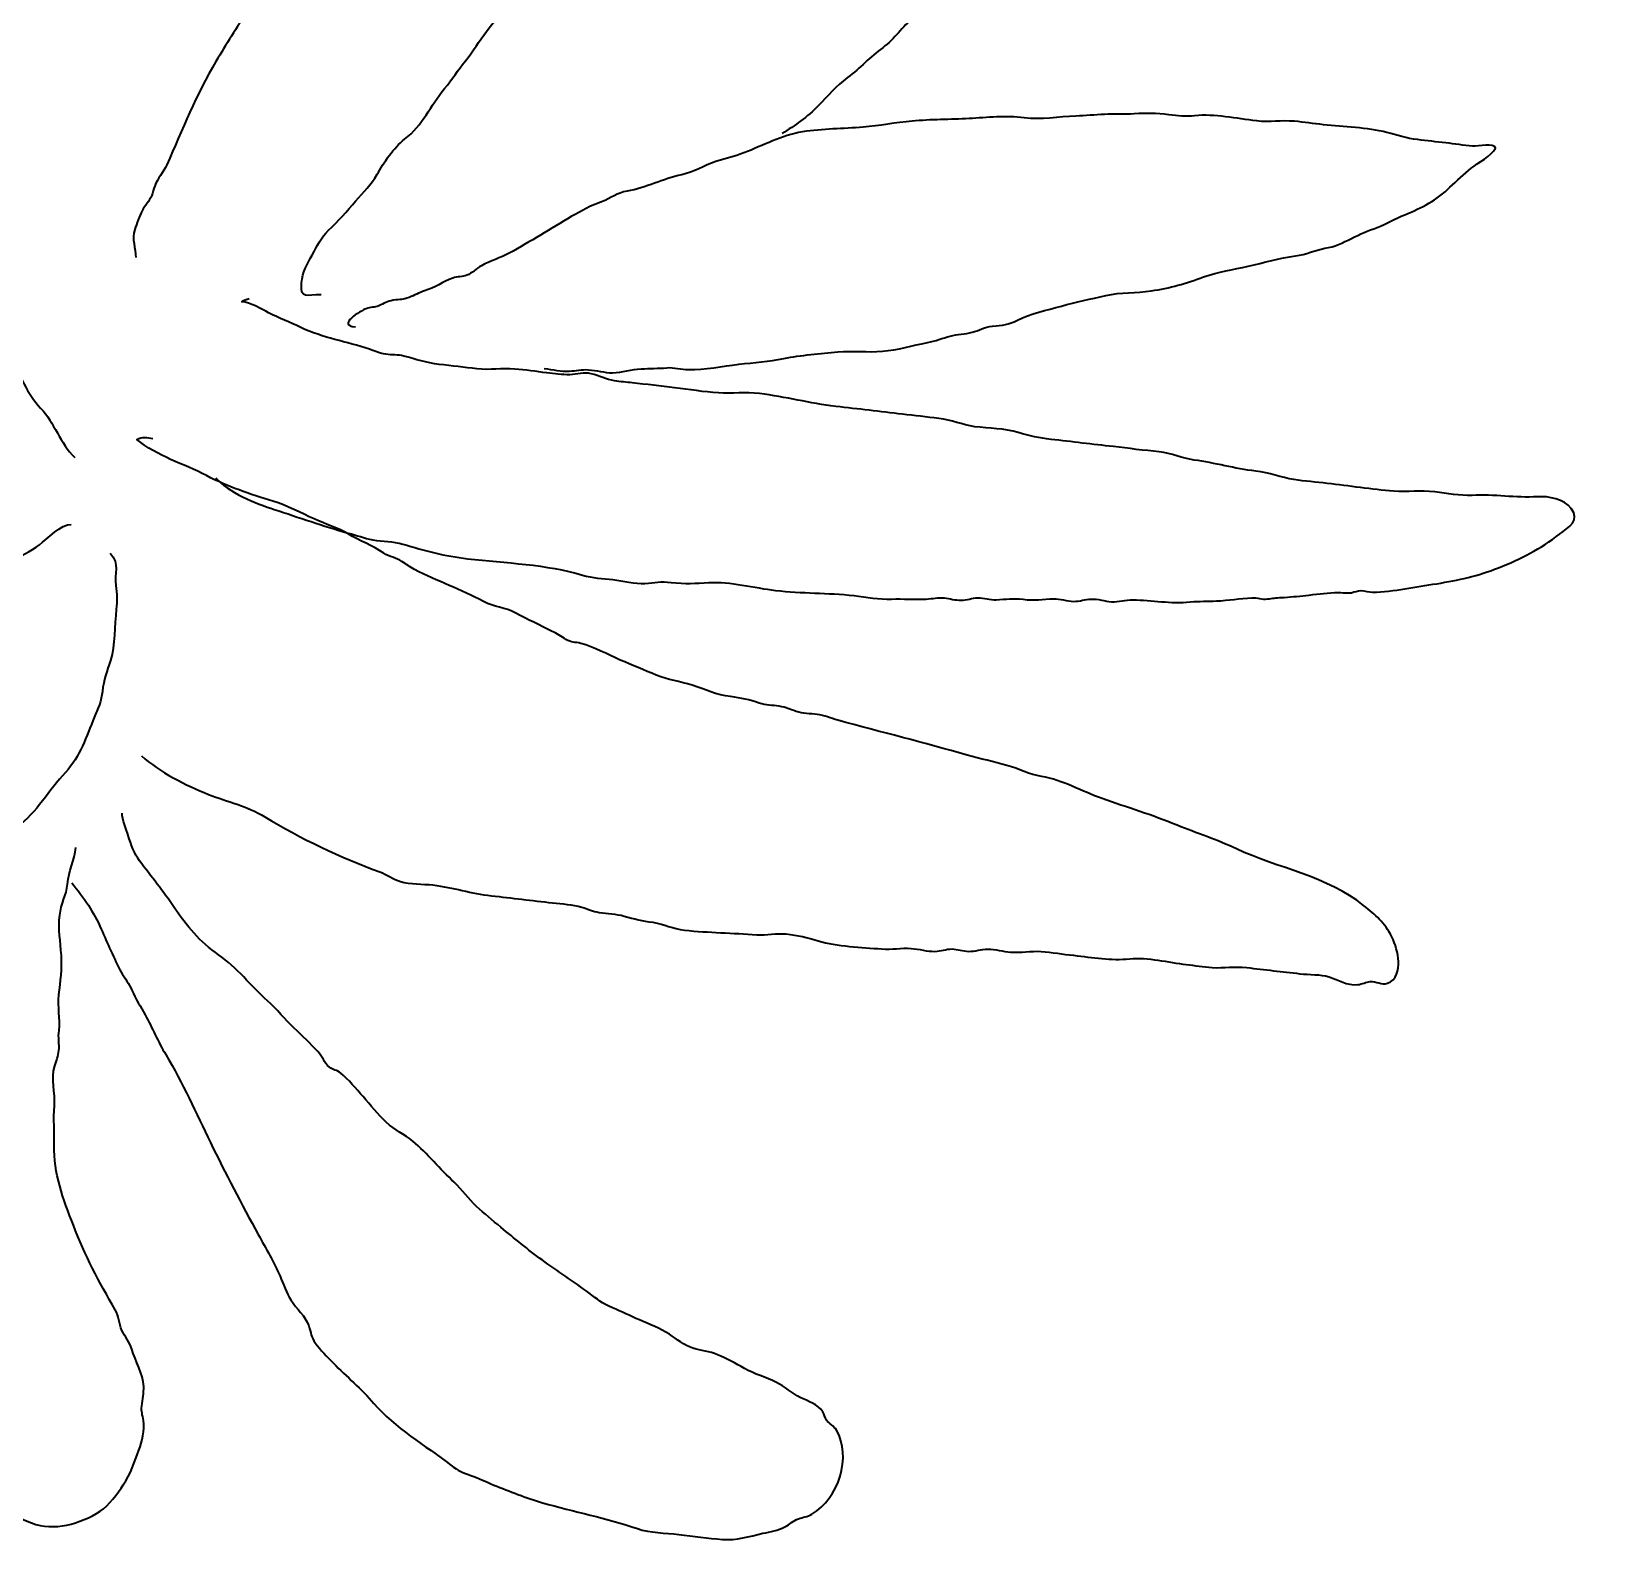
# Model space of a CAD drawing. Header units: millimetres. Extents: x 303.9 to 374.2, y -244.7 to -222.4.
# Drawn here: x 329.912 to 331.218, y -238.574 to -237.317 of the extents above; entities that cross this region are included whole.
import ezdxf

# ---------------------------------------------------------------- set-up
doc = ezdxf.new("R2010")
doc.units = ezdxf.units.MM
doc.header["$MEASUREMENT"] = 0
doc.layers.add('Bottom', color=7, linetype='Continuous', lineweight=0)

msp = doc.modelspace()

# ---------------------------------------------------------------- linework, layer by layer
at = {"layer": 'Bottom', "color": 18, "lineweight": 35, "true_color": 0x000000}
for points, knots in [([(330.6401, -235.4036), (330.6181, -235.4107), (330.605, -235.4238), (330.5868, -235.4359), (330.5774, -235.4422), (330.5689, -235.4474), (330.5594, -235.4527), (330.5515, -235.4571), (330.5469, -235.4639), (330.5396, -235.4692), (330.5079, -235.4919), (330.4805, -235.5198), (330.4558, -235.5491), (330.4421, -235.5655), (330.4253, -235.5765), (330.4102, -235.5915), (330.3982, -235.6036), (330.3889, -235.6188), (330.3753, -235.6293), (330.3677, -235.6352), (330.3592, -235.6402), (330.3519, -235.6464), (330.3443, -235.6529), (330.3405, -235.6613), (330.3343, -235.669), (330.3299, -235.6744), (330.3247, -235.6791), (330.3206, -235.6847), (330.3155, -235.6918), (330.3133, -235.7006), (330.3067, -235.7067), (330.3179, -235.7172), (330.3424, -235.7124), (330.3553, -235.7098), (330.3645, -235.7079), (330.3719, -235.7093), (330.3812, -235.7087), (330.3942, -235.7078), (330.404, -235.7008), (330.4162, -235.698), (330.4253, -235.6959), (330.4336, -235.6965), (330.4427, -235.6935), (330.4504, -235.6909), (330.4576, -235.6891), (330.4656, -235.6873), (330.4858, -235.6827), (330.5059, -235.6773), (330.5264, -235.6739), (330.5411, -235.6714), (330.554, -235.6698), (330.5685, -235.6661), (330.5777, -235.6637), (330.5872, -235.6619), (330.5964, -235.6595), (330.6091, -235.6562), (330.6195, -235.6467), (330.6315, -235.6411), (330.6465, -235.6342), (330.6601, -235.6249), (330.6743, -235.6168), (330.6939, -235.6056), (330.7094, -235.5907), (330.7275, -235.5782), (330.7433, -235.5673), (330.7594, -235.5579), (330.7737, -235.5448), (330.7875, -235.5322), (330.8026, -235.5199), (330.8187, -235.5093), (330.8336, -235.4996), (330.8492, -235.4913), (330.865, -235.4829), (330.8832, -235.4732), (330.8973, -235.459), (330.9148, -235.4475), (330.9228, -235.4424), (330.93, -235.4379), (330.9365, -235.4314), (330.9422, -235.4259), (330.9463, -235.4186), (330.9522, -235.4133), (330.9585, -235.4078), (330.9665, -235.4037), (330.973, -235.398), (330.9806, -235.3913), (330.9898, -235.3851), (330.9986, -235.38), (331.0075, -235.3749), (331.013, -235.3674), (331.0218, -235.3619), (331.0299, -235.3568), (331.038, -235.3545), (331.0457, -235.348), (331.0532, -235.3418), (331.0567, -235.3371), (331.0648, -235.3326), (331.0757, -235.3266), (331.0867, -235.3195), (331.0973, -235.313), (331.1061, -235.3075), (331.1104, -235.3063), (331.1197, -235.3028), (331.1286, -235.2995), (331.1354, -235.2926), (331.1449, -235.2898), (331.1526, -235.2876), (331.1593, -235.2829), (331.1673, -235.2812), (331.178, -235.2788), (331.1873, -235.2792), (331.1979, -235.2755), (331.2149, -235.2696), (331.2332, -235.2642), (331.2511, -235.2611), (331.2594, -235.2597), (331.2694, -235.2575), (331.2778, -235.257), (331.2836, -235.2567), (331.2889, -235.2581), (331.2948, -235.2577), (331.3022, -235.2572), (331.3093, -235.2537), (331.3167, -235.2531), (331.3246, -235.2525), (331.3319, -235.2554), (331.3397, -235.2552), (331.3489, -235.2549), (331.3547, -235.2521), (331.3644, -235.2533), (331.3721, -235.2543), (331.3839, -235.2576), (331.3913, -235.2567), (331.3993, -235.2558), (331.4023, -235.2538), (331.4111, -235.2545), (331.4181, -235.255), (331.4233, -235.2523), (331.4301, -235.2519), (331.437, -235.2516), (331.444, -235.2546), (331.4509, -235.2542), (331.4588, -235.2537), (331.4638, -235.2519), (331.4719, -235.2526), (331.4812, -235.2534), (331.4904, -235.2547), (331.4996, -235.2558), (331.5073, -235.2567), (331.5155, -235.2569), (331.5231, -235.2584), (331.5331, -235.2603), (331.5407, -235.2653), (331.55, -235.2695), (331.5646, -235.2761), (331.5799, -235.2793), (331.5946, -235.2844), (331.628, -235.2958), (331.6627, -235.2931), (331.697, -235.3006), (331.7054, -235.3024), (331.7131, -235.3071), (331.721, -235.3102), (331.7303, -235.3139), (331.74, -235.313), (331.7493, -235.3166), (331.7573, -235.3197), (331.7626, -235.3255), (331.7714, -235.3273), (331.7817, -235.3294), (331.7879, -235.3311), (331.7977, -235.3351), (331.8133, -235.3415), (331.8256, -235.3509), (331.8387, -235.3605), (331.8466, -235.3663), (331.8567, -235.3692), (331.8656, -235.3734), (331.8752, -235.3779), (331.8839, -235.3837), (331.8938, -235.3878), (331.9102, -235.3948), (331.9252, -235.4043), (331.9418, -235.4121), (331.9495, -235.4157), (331.9586, -235.4186), (331.9654, -235.4233), (331.9757, -235.4306), (331.9829, -235.4422), (331.9933, -235.4492), (332.0094, -235.4601), (332.0255, -235.4618), (332.0383, -235.4778), (332.0454, -235.4868), (332.0463, -235.4948), (332.0513, -235.5045), (332.0562, -235.5139), (332.067, -235.5265), (332.0749, -235.5339), (332.0879, -235.5461), (332.108, -235.5519), (332.1214, -235.5642), (332.1372, -235.5788), (332.152, -235.5924), (332.1725, -235.6001), (332.1828, -235.6039), (332.1853, -235.6085), (332.1929, -235.6148), (332.2006, -235.6211), (332.2112, -235.6253), (332.2194, -235.6312), (332.2338, -235.6413), (332.2516, -235.6493), (332.2665, -235.6596), (332.2842, -235.6718), (332.2969, -235.6936), (332.3125, -235.7082), (332.3279, -235.7228), (332.3383, -235.7398), (332.3499, -235.7568), (332.3571, -235.7673), (332.3626, -235.7784), (332.3696, -235.7891), (332.3749, -235.7971), (332.3819, -235.8039), (332.3859, -235.8128), (332.39, -235.822), (332.3892, -235.8315), (332.3916, -235.8413), (332.3943, -235.8522), (332.4002, -235.8604), (332.4043, -235.8709), (332.4075, -235.8794), (332.4099, -235.8882), (332.4134, -235.8969), (332.4161, -235.9036), (332.4207, -235.9087), (332.4241, -235.9154), (332.4283, -235.9235), (332.4291, -235.9331), (332.4343, -235.9411), (332.4405, -235.9506), (332.4469, -235.9611), (332.4539, -235.9701), (332.4654, -235.9846), (332.4743, -235.9975), (332.4806, -236.0147), (332.4825, -236.0201), (332.4814, -236.0248), (332.4825, -236.0301), (332.4836, -236.0357), (332.4868, -236.0401), (332.4886, -236.0456), (332.4917, -236.0547), (332.4933, -236.0648), (332.4957, -236.0741), (332.4976, -236.0817), (332.4962, -236.0896), (332.4975, -236.0967), (332.4991, -236.1051), (332.5058, -236.1103), (332.5093, -236.1181), (332.5197, -236.1412), (332.5359, -236.1622), (332.545, -236.185), (332.5593, -236.2211), (332.5781, -236.2522), (332.5987, -236.2852), (332.6045, -236.2946), (332.614, -236.3005), (332.6205, -236.3097), (332.6269, -236.3188), (332.6361, -236.3303), (332.6441, -236.3381), (332.6476, -236.3414), (332.6529, -236.3434), (332.6561, -236.3467), (332.6596, -236.3503), (332.6617, -236.356), (332.6647, -236.36), (332.6736, -236.3717), (332.6838, -236.383), (332.694, -236.3935), (332.71, -236.4099), (332.7223, -236.4255), (332.7335, -236.4454), (332.7436, -236.4632), (332.753, -236.4821), (332.7648, -236.4987), (332.7714, -236.5081), (332.7743, -236.5181), (332.78, -236.5281), (332.7853, -236.5375), (332.7902, -236.5472), (332.7955, -236.5567), (332.8011, -236.5665), (332.8078, -236.5756), (332.8128, -236.5858), (332.8171, -236.5948), (332.8239, -236.6028), (332.8267, -236.6121), (332.8332, -236.6334), (332.8429, -236.654), (332.8562, -236.6722), (332.8623, -236.6806), (332.8648, -236.6904), (332.8706, -236.699), (332.8777, -236.7093), (332.8877, -236.7171), (332.8926, -236.7284), (332.8971, -236.7388), (332.9024, -236.7456), (332.9084, -236.7551), (332.914, -236.764), (332.9153, -236.7735), (332.9189, -236.783), (332.923, -236.7938), (332.9285, -236.8041), (332.9331, -236.8145), (332.9371, -236.8237), (332.9378, -236.8338), (332.9412, -236.8431), (332.9491, -236.8646), (332.9504, -236.8886), (332.9535, -236.9116), (332.9567, -236.9354), (332.9429, -236.9519), (332.939, -236.9746), (332.9324, -237.012), (332.9127, -237.0508), (332.9172, -237.0901), (332.9222, -237.133), (332.9247, -237.1783), (332.9327, -237.2207), (332.9402, -237.2607), (332.9289, -237.3056), (332.924, -237.3458), (332.9184, -237.3914), (332.9235, -237.4387), (332.9308, -237.4839), (332.9345, -237.5063), (332.9352, -237.5311), (332.943, -237.5528), (332.9522, -237.5781), (332.966, -237.6024), (332.9804, -237.6254), (332.9936, -237.6466), (333.0018, -237.6699), (333.0152, -237.6907), (333.0235, -237.7036), (333.0293, -237.7176), (333.0374, -237.7308), (333.0444, -237.7422), (333.0525, -237.7539), (333.0577, -237.766), (333.0665, -237.7865), (333.0839, -237.8043), (333.0956, -237.8236), (333.1011, -237.8327), (333.109, -237.8401), (333.1137, -237.8496), (333.12, -237.8627), (333.1248, -237.8762), (333.1325, -237.8888), (333.1379, -237.8975), (333.143, -237.9062), (333.1482, -237.915), (333.155, -237.9264), (333.1644, -237.9331), (333.1733, -237.9432), (333.1868, -237.9588), (333.1994, -237.9737), (333.2146, -237.9874), (333.2222, -237.9944), (333.2315, -238.0024), (333.238, -238.0101), (333.2449, -238.0184), (333.249, -238.0283), (333.2558, -238.0368), (333.2611, -238.0434), (333.2669, -238.0497), (333.2723, -238.0563), (333.2786, -238.0639), (333.2775, -238.0713), (333.2827, -238.0782), (333.2875, -238.0672), (333.2926, -238.0548), (333.2966, -238.0431), (333.3002, -238.0322), (333.305, -238.0268), (333.312, -238.0173), (333.319, -238.0079), (333.3226, -237.9974), (333.3272, -237.9868), (333.3425, -237.9511), (333.3549, -237.9143), (333.3587, -237.8759), (333.3605, -237.8581), (333.3698, -237.8423), (333.3742, -237.8251), (333.3763, -237.8168), (333.3761, -237.8069), (333.3771, -237.7985), (333.3782, -237.7881), (333.3806, -237.7816), (333.3838, -237.7718), (333.3883, -237.7582), (333.3928, -237.7454), (333.3943, -237.731), (333.3963, -237.7101), (333.4037, -237.6906), (333.4061, -237.6695), (333.4104, -237.6311), (333.4062, -237.5937), (333.41, -237.5554), (333.4109, -237.5466), (333.4095, -237.5391), (333.4085, -237.5306), (333.4076, -237.5223), (333.4102, -237.5125), (333.4112, -237.5042), (333.4135, -237.4859), (333.4103, -237.4693), (333.4127, -237.451), (333.4141, -237.441), (333.4128, -237.4334), (333.4122, -237.4238), (333.4116, -237.4144), (333.4141, -237.4059), (333.4145, -237.3967), (333.4153, -237.3787), (333.407, -237.3587), (333.4032, -237.3412), (333.3988, -237.3212), (333.3988, -237.3002), (333.3941, -237.2803), (333.3921, -237.2719), (333.3875, -237.2645), (333.385, -237.2563), (333.3811, -237.2443), (333.3809, -237.231), (333.376, -237.2193), (333.3713, -237.2084), (333.3635, -237.1987), (333.3588, -237.1875), (333.3547, -237.178), (333.3517, -237.1696), (333.3462, -237.1607), (333.3349, -237.1422), (333.3247, -237.1245), (333.3132, -237.1061), (333.3025, -237.0891), (333.2921, -237.0709), (333.2811, -237.0538), (333.2764, -237.0465), (333.2697, -237.0434), (333.2637, -237.0385), (333.2575, -237.0336), (333.2532, -237.0255), (333.2475, -237.019)], [0, 0, 0, 0, 1, 1, 1, 2, 2, 2, 3, 3, 3, 4, 4, 4, 5, 5, 5, 6, 6, 6, 7, 7, 7, 8, 8, 8, 9, 9, 9, 10, 10, 10, 11, 11, 11, 12, 12, 12, 13, 13, 13, 14, 14, 14, 15, 15, 15, 16, 16, 16, 17, 17, 17, 18, 18, 18, 19, 19, 19, 20, 20, 20, 21, 21, 21, 22, 22, 22, 23, 23, 23, 24, 24, 24, 25, 25, 25, 26, 26, 26, 27, 27, 27, 28, 28, 28, 29, 29, 29, 30, 30, 30, 31, 31, 31, 32, 32, 32, 33, 33, 33, 34, 34, 34, 35, 35, 35, 36, 36, 36, 37, 37, 37, 38, 38, 38, 39, 39, 39, 40, 40, 40, 41, 41, 41, 42, 42, 42, 43, 43, 43, 44, 44, 44, 45, 45, 45, 46, 46, 46, 47, 47, 47, 48, 48, 48, 49, 49, 49, 50, 50, 50, 51, 51, 51, 52, 52, 52, 53, 53, 53, 54, 54, 54, 55, 55, 55, 56, 56, 56, 57, 57, 57, 58, 58, 58, 59, 59, 59, 60, 60, 60, 61, 61, 61, 62, 62, 62, 63, 63, 63, 64, 64, 64, 65, 65, 65, 66, 66, 66, 67, 67, 67, 68, 68, 68, 69, 69, 69, 70, 70, 70, 71, 71, 71, 72, 72, 72, 73, 73, 73, 74, 74, 74, 75, 75, 75, 76, 76, 76, 77, 77, 77, 78, 78, 78, 79, 79, 79, 80, 80, 80, 81, 81, 81, 82, 82, 82, 83, 83, 83, 84, 84, 84, 85, 85, 85, 86, 86, 86, 87, 87, 87, 88, 88, 88, 89, 89, 89, 90, 90, 90, 91, 91, 91, 92, 92, 92, 93, 93, 93, 94, 94, 94, 95, 95, 95, 96, 96, 96, 97, 97, 97, 98, 98, 98, 99, 99, 99, 100, 100, 100, 101, 101, 101, 102, 102, 102, 103, 103, 103, 104, 104, 104, 105, 105, 105, 106, 106, 106, 107, 107, 107, 108, 108, 108, 109, 109, 109, 110, 110, 110, 111, 111, 111, 112, 112, 112, 113, 113, 113, 114, 114, 114, 115, 115, 115, 116, 116, 116, 117, 117, 117, 118, 118, 118, 119, 119, 119, 120, 120, 120, 121, 121, 121, 122, 122, 122, 123, 123, 123, 124, 124, 124, 125, 125, 125, 126, 126, 126, 127, 127, 127, 128, 128, 128, 129, 129, 129, 130, 130, 130, 131, 131, 131, 132, 132, 132, 133, 133, 133, 134, 134, 134, 135, 135, 135, 136, 136, 136, 137, 137, 137, 138, 138, 138, 139, 139, 139, 140, 140, 140, 141, 141, 141, 142, 142, 142, 143, 143, 143, 144, 144, 144, 145, 145, 145, 146, 146, 146, 147, 147, 147, 148, 148, 148, 149, 149, 149, 150, 150, 150, 151, 151, 151, 152, 152, 152, 153, 153, 153, 153]), ([(329.9237, -237.281), (329.9157, -237.2735), (329.9201, -237.2551), (329.9191, -237.2457), (329.9178, -237.2335), (329.9217, -237.2218), (329.9216, -237.2095), (329.9216, -237.2032), (329.9196, -237.1975), (329.92, -237.1912), (329.9205, -237.1845), (329.9212, -237.1792), (329.9205, -237.1727), (329.9197, -237.1655), (329.921, -237.1586), (329.9204, -237.1514), (329.9198, -237.143), (329.9194, -237.1368), (329.9204, -237.1282), (329.9221, -237.1135), (329.9213, -237.0997), (329.9218, -237.0851), (329.922, -237.0797), (329.9231, -237.0741), (329.9238, -237.0687), (329.925, -237.059), (329.9234, -237.0517), (329.9232, -237.0423), (329.9228, -237.0292), (329.9268, -237.0153), (329.9281, -237.0023), (329.9295, -236.9872), (329.9265, -236.9715), (329.9261, -236.9564), (329.9258, -236.9435), (329.9293, -236.9291), (329.9309, -236.9162), (329.9319, -236.9087), (329.9313, -236.9014), (329.9325, -236.8941), (329.9339, -236.8864), (329.9354, -236.8785), (329.9363, -236.8705), (329.9378, -236.8564), (329.9427, -236.8425), (329.949, -236.8297), (329.9558, -236.8158), (329.9582, -236.7995), (329.9646, -236.785), (329.9671, -236.7793), (329.9699, -236.7711), (329.9737, -236.7661), (329.9772, -236.7617), (329.9817, -236.7589), (329.9841, -236.7535), (329.9876, -236.7458), (329.9907, -236.7395), (329.9954, -236.7322), (329.9989, -236.7267), (330.0033, -236.7221), (330.0076, -236.7173), (330.0172, -236.7063), (330.0235, -236.6925), (330.0339, -236.6821), (330.0464, -236.6695), (330.0633, -236.6621), (330.0789, -236.6539), (330.0939, -236.646), (330.1043, -236.6433), (330.121, -236.6407), (330.1256, -236.64), (330.1311, -236.6393), (330.1359, -236.6391), (330.1462, -236.6385), (330.154, -236.6435), (330.1633, -236.6459), (330.1687, -236.6473), (330.1743, -236.6464), (330.1797, -236.6484), (330.1851, -236.6503), (330.1913, -236.6536), (330.1961, -236.6568), (330.2102, -236.6664), (330.2208, -236.6815), (330.2289, -236.6957), (330.2358, -236.7076), (330.2351, -236.7208), (330.2374, -236.7338), (330.2398, -236.748), (330.2367, -236.7624), (330.235, -236.7768), (330.2319, -236.8033), (330.2256, -236.8276), (330.2225, -236.854), (330.2195, -236.8802), (330.2165, -236.9064), (330.2134, -236.9326), (330.2125, -236.9404), (330.2111, -236.9478), (330.2098, -236.9554), (330.2088, -236.9617), (330.2103, -236.9684), (330.2083, -236.9746), (330.2057, -236.983), (330.2033, -236.989), (330.2024, -236.9978), (330.2016, -237.0051), (330.2007, -237.0124), (330.1998, -237.0196), (330.1967, -237.0466), (330.1933, -237.0724), (330.1841, -237.0973), (330.182, -237.1032), (330.1811, -237.1091), (330.1782, -237.1149), (330.1754, -237.1207), (330.1705, -237.1275), (330.1689, -237.1337), (330.1674, -237.1392), (330.1665, -237.1444), (330.1645, -237.1498), (330.1616, -237.1578), (330.1577, -237.1641), (330.1541, -237.1716), (330.1476, -237.1855), (330.1405, -237.2), (330.1355, -237.2143), (330.1342, -237.2179), (330.1347, -237.2214), (330.1332, -237.225), (330.1315, -237.2289), (330.1282, -237.2318), (330.1264, -237.2356), (330.1251, -237.2385), (330.1252, -237.2419), (330.1238, -237.2447), (330.1222, -237.248), (330.1187, -237.2504), (330.1172, -237.2537), (330.1158, -237.2569), (330.1162, -237.26), (330.1152, -237.2633), (330.1136, -237.2683), (330.1096, -237.2726), (330.1071, -237.2771), (330.1028, -237.2848), (330.0978, -237.2925), (330.0927, -237.2999), (330.0831, -237.3138), (330.0748, -237.3277), (330.0662, -237.342), (330.0499, -237.369), (330.0382, -237.3989), (330.0253, -237.428), (330.0225, -237.4343), (330.0176, -237.4393), (330.0152, -237.4458), (330.0143, -237.4482), (330.0136, -237.4515), (330.0127, -237.4536), (330.0108, -237.4584), (330.0069, -237.4618), (330.0046, -237.4663), (330.0024, -237.4709), (330.0003, -237.477), (329.9985, -237.482), (329.9959, -237.4897), (329.9993, -237.4976), (329.9995, -237.5053)], [0, 0, 0, 0, 1, 1, 1, 2, 2, 2, 3, 3, 3, 4, 4, 4, 5, 5, 5, 6, 6, 6, 7, 7, 7, 8, 8, 8, 9, 9, 9, 10, 10, 10, 11, 11, 11, 12, 12, 12, 13, 13, 13, 14, 14, 14, 15, 15, 15, 16, 16, 16, 17, 17, 17, 18, 18, 18, 19, 19, 19, 20, 20, 20, 21, 21, 21, 22, 22, 22, 23, 23, 23, 24, 24, 24, 25, 25, 25, 26, 26, 26, 27, 27, 27, 28, 28, 28, 29, 29, 29, 30, 30, 30, 31, 31, 31, 32, 32, 32, 33, 33, 33, 34, 34, 34, 35, 35, 35, 36, 36, 36, 37, 37, 37, 38, 38, 38, 39, 39, 39, 40, 40, 40, 41, 41, 41, 42, 42, 42, 43, 43, 43, 44, 44, 44, 45, 45, 45, 46, 46, 46, 47, 47, 47, 48, 48, 48, 49, 49, 49, 50, 50, 50, 51, 51, 51, 52, 52, 52, 53, 53, 53, 54, 54, 54, 55, 55, 55, 56, 56, 56, 56]), ([(330.1539, -237.5365), (330.1421, -237.5355), (330.1363, -237.5415), (330.1375, -237.5263), (330.1383, -237.5173), (330.1419, -237.5111), (330.1464, -237.5032), (330.1508, -237.4954), (330.1536, -237.4888), (330.1601, -237.4825), (330.1681, -237.4749), (330.1755, -237.4667), (330.1826, -237.4583), (330.1892, -237.4505), (330.1957, -237.4448), (330.2006, -237.4359), (330.2057, -237.4265), (330.2146, -237.4136), (330.2234, -237.4068), (330.2389, -237.3949), (330.2447, -237.3789), (330.2568, -237.3645), (330.263, -237.3571), (330.2679, -237.3491), (330.2741, -237.3415), (330.2805, -237.3337), (330.2856, -237.3249), (330.2917, -237.3169), (330.3034, -237.3015), (330.3146, -237.2862), (330.3285, -237.2724), (330.344, -237.2571), (330.358, -237.2406), (330.3765, -237.2283), (330.3856, -237.2223), (330.3947, -237.2146), (330.4042, -237.2094), (330.4146, -237.2038), (330.4266, -237.2011), (330.4374, -237.1965), (330.4475, -237.1922), (330.455, -237.1844), (330.4653, -237.1814), (330.4774, -237.1779), (330.4889, -237.1728), (330.5, -237.1671), (330.5086, -237.1627), (330.5188, -237.16), (330.5279, -237.1563), (330.5381, -237.1521), (330.5466, -237.1485), (330.5559, -237.1426), (330.5654, -237.1367), (330.5755, -237.1325), (330.5843, -237.1257), (330.5939, -237.1181), (330.6023, -237.1099), (330.6116, -237.102), (330.6152, -237.099), (330.6195, -237.0968), (330.6231, -237.0938), (330.6274, -237.0901), (330.6303, -237.0844), (330.6351, -237.0814), (330.6436, -237.0759), (330.6541, -237.072), (330.6617, -237.065), (330.665, -237.062), (330.6665, -237.0585), (330.6702, -237.0559), (330.6743, -237.053), (330.6799, -237.0524), (330.6844, -237.0502), (330.6895, -237.0478), (330.6929, -237.0438), (330.6976, -237.0408), (330.7027, -237.0375), (330.7086, -237.0366), (330.7144, -237.0345), (330.727, -237.03), (330.7246, -237.036), (330.7233, -237.0469), (330.7223, -237.055), (330.7202, -237.0638), (330.7212, -237.0718), (330.724, -237.0935), (330.7158, -237.1113), (330.7134, -237.1324), (330.7124, -237.1412), (330.7119, -237.1497), (330.7087, -237.1579), (330.7049, -237.1675), (330.7041, -237.1777), (330.7004, -237.1875), (330.693, -237.2075), (330.6886, -237.2281), (330.6821, -237.2483), (330.6792, -237.2571), (330.6749, -237.2683), (330.6701, -237.276), (330.6642, -237.2855), (330.6568, -237.2985), (330.6478, -237.3054), (330.6377, -237.3132), (330.6324, -237.3229), (330.6219, -237.3305), (330.6115, -237.338), (330.6032, -237.3476), (330.5927, -237.3553), (330.5832, -237.3623), (330.5762, -237.3706), (330.5682, -237.3789), (330.5592, -237.3883), (330.5487, -237.3952), (330.5382, -237.402)], [0, 0, 0, 0, 1, 1, 1, 2, 2, 2, 3, 3, 3, 4, 4, 4, 5, 5, 5, 6, 6, 6, 7, 7, 7, 8, 8, 8, 9, 9, 9, 10, 10, 10, 11, 11, 11, 12, 12, 12, 13, 13, 13, 14, 14, 14, 15, 15, 15, 16, 16, 16, 17, 17, 17, 18, 18, 18, 19, 19, 19, 20, 20, 20, 21, 21, 21, 22, 22, 22, 23, 23, 23, 24, 24, 24, 25, 25, 25, 26, 26, 26, 27, 27, 27, 28, 28, 28, 29, 29, 29, 30, 30, 30, 31, 31, 31, 32, 32, 32, 33, 33, 33, 34, 34, 34, 35, 35, 35, 36, 36, 36, 37, 37, 37, 38, 38, 38, 38]), ([(329.8003, -237.5883), (329.7728, -237.5851), (329.7509, -237.5744), (329.7259, -237.5639), (329.7146, -237.5592), (329.703, -237.5547), (329.6927, -237.5485), (329.68, -237.5408), (329.6642, -237.5365), (329.6527, -237.5273), (329.6423, -237.519), (329.6304, -237.504), (329.6234, -237.4929), (329.6198, -237.4871), (329.6173, -237.4801), (329.6142, -237.4739), (329.6109, -237.4672), (329.609, -237.4604), (329.6088, -237.4533), (329.6085, -237.4419), (329.6052, -237.4309), (329.6031, -237.4196), (329.6018, -237.4131), (329.5996, -237.4055), (329.6017, -237.3994), (329.6037, -237.3938), (329.6073, -237.3855), (329.611, -237.3805), (329.6273, -237.3588), (329.6517, -237.3373), (329.6806, -237.334), (329.6962, -237.3322), (329.7047, -237.3396), (329.7191, -237.3436), (329.7257, -237.3454), (329.73, -237.3479), (329.7366, -237.3506), (329.7443, -237.3537), (329.7495, -237.3574), (329.7564, -237.3612), (329.7688, -237.3678), (329.7788, -237.3749), (329.7889, -237.3847), (329.7949, -237.3906), (329.8033, -237.3965), (329.808, -237.4035), (329.8129, -237.4109), (329.8164, -237.4193), (329.8213, -237.4267), (329.8291, -237.4388), (329.8352, -237.4517), (329.8428, -237.4639), (329.8449, -237.4673), (329.847, -237.4676), (329.8483, -237.4719), (329.8496, -237.476), (329.8475, -237.4792), (329.8496, -237.4831), (329.8533, -237.4901), (329.8592, -237.4956), (329.8621, -237.5034), (329.8647, -237.5105), (329.8671, -237.5164), (329.8703, -237.5233), (329.8737, -237.5307), (329.8732, -237.5395), (329.8762, -237.5473), (329.8788, -237.5544), (329.8801, -237.5614), (329.8834, -237.5682), (329.8871, -237.5756), (329.8908, -237.5823), (329.8951, -237.5893), (329.9038, -237.6036), (329.9082, -237.6184), (329.9201, -237.6308), (329.9317, -237.6429), (329.9361, -237.66), (329.9486, -237.6718)], [0, 0, 0, 0, 1, 1, 1, 2, 2, 2, 3, 3, 3, 4, 4, 4, 5, 5, 5, 6, 6, 6, 7, 7, 7, 8, 8, 8, 9, 9, 9, 10, 10, 10, 11, 11, 11, 12, 12, 12, 13, 13, 13, 14, 14, 14, 15, 15, 15, 16, 16, 16, 17, 17, 17, 18, 18, 18, 19, 19, 19, 20, 20, 20, 21, 21, 21, 22, 22, 22, 23, 23, 23, 24, 24, 24, 25, 25, 25, 26, 26, 26, 26]), ([(330.3399, -237.5978), (330.3467, -237.5986), (330.354, -237.6004), (330.3608, -237.6), (330.3667, -237.5996), (330.3707, -237.5983), (330.3766, -237.5988), (330.3832, -237.5992), (330.3901, -237.6013), (330.3967, -237.6013), (330.4047, -237.6013), (330.4127, -237.5984), (330.4206, -237.598), (330.4279, -237.5976), (330.4347, -237.5978), (330.4419, -237.5971), (330.4481, -237.5966), (330.4539, -237.5987), (330.4601, -237.5987), (330.4736, -237.5988), (330.4886, -237.5959), (330.5019, -237.5942), (330.5149, -237.5927), (330.5269, -237.5919), (330.5396, -237.5894), (330.5535, -237.5866), (330.5702, -237.5852), (330.5846, -237.5839), (330.5968, -237.5827), (330.6093, -237.5844), (330.6217, -237.5834), (330.6341, -237.5823), (330.647, -237.5785), (330.6592, -237.5761), (330.6659, -237.5748), (330.6717, -237.5725), (330.6782, -237.5707), (330.6843, -237.5691), (330.6906, -237.5692), (330.6964, -237.5676), (330.7023, -237.566), (330.7069, -237.5632), (330.7134, -237.5624), (330.7217, -237.5615), (330.7268, -237.5615), (330.7342, -237.5575), (330.7448, -237.5518), (330.7586, -237.5491), (330.771, -237.5457), (330.7829, -237.5424), (330.7955, -237.5398), (330.8078, -237.5369), (330.8205, -237.5339), (330.8328, -237.535), (330.8458, -237.533), (330.8616, -237.5307), (330.8745, -237.5269), (330.8894, -237.5214), (330.9017, -237.5169), (330.9138, -237.5155), (330.9265, -237.5125), (330.9397, -237.5095), (330.9526, -237.5058), (330.966, -237.504), (330.9747, -237.5028), (330.9821, -237.499), (330.9905, -237.4976), (330.9988, -237.4963), (331.0051, -237.4931), (331.0125, -237.4894), (331.0197, -237.4858), (331.0264, -237.483), (331.0339, -237.4802), (331.042, -237.4773), (331.049, -237.4728), (331.0571, -237.4696), (331.0711, -237.464), (331.084, -237.4572), (331.0947, -237.4468), (331.1003, -237.4412), (331.1064, -237.4361), (331.1124, -237.4309), (331.118, -237.426), (331.1293, -237.4209), (331.1326, -237.4143), (331.1316, -237.4094), (331.1183, -237.4129), (331.1136, -237.4125), (331.1062, -237.4118), (331.0987, -237.4107), (331.0912, -237.4098), (331.0834, -237.4089), (331.0756, -237.408), (331.0677, -237.4071), (331.0585, -237.4061), (331.0508, -237.4033), (331.0421, -237.4011), (331.0255, -237.3968), (331.0063, -237.3967), (330.9892, -237.3947), (330.9812, -237.3937), (330.9731, -237.3925), (330.9651, -237.3918), (330.9542, -237.3908), (330.9447, -237.3929), (330.9336, -237.3915), (330.9168, -237.3895), (330.8985, -237.3855), (330.8819, -237.3872), (330.8745, -237.3879), (330.8679, -237.3873), (330.8605, -237.3864), (330.8498, -237.3851), (330.8418, -237.385), (330.8315, -237.3856), (330.8232, -237.3861), (330.815, -237.3856), (330.8068, -237.386), (330.7988, -237.3865), (330.7908, -237.3871), (330.7828, -237.3874), (330.7687, -237.388), (330.7539, -237.3909), (330.7397, -237.3889), (330.725, -237.3869), (330.7086, -237.3888), (330.694, -237.3895), (330.6782, -237.3904), (330.6621, -237.3902), (330.6464, -237.3917), (330.6329, -237.3929), (330.6194, -237.3955), (330.6056, -237.3967), (330.5889, -237.3981), (330.572, -237.3979), (330.5551, -237.4006), (330.5375, -237.4035), (330.5225, -237.4119), (330.5061, -237.4182), (330.4985, -237.4212), (330.4904, -237.4228), (330.4827, -237.4254), (330.4732, -237.4287), (330.4643, -237.4341), (330.4544, -237.4363), (330.4388, -237.4398), (330.4245, -237.4473), (330.4089, -237.45), (330.4001, -237.4514), (330.3959, -237.4559), (330.3876, -237.4589), (330.3786, -237.4621), (330.3708, -237.4663), (330.3624, -237.4712), (330.3451, -237.4812), (330.3282, -237.492), (330.3107, -237.5017), (330.3033, -237.5057), (330.2949, -237.508), (330.2874, -237.5121), (330.2831, -237.5145), (330.2797, -237.5182), (330.2752, -237.5201), (330.2719, -237.5215), (330.2673, -237.521), (330.2636, -237.5224), (330.2553, -237.5256), (330.2488, -237.5305), (330.24, -237.5331), (330.2354, -237.5345), (330.2317, -237.5369), (330.2273, -237.5385), (330.2214, -237.5407), (330.2204, -237.5399), (330.2139, -237.5409), (330.2089, -237.5416), (330.2064, -237.5437), (330.202, -237.5455), (330.1984, -237.5469), (330.1949, -237.5467), (330.1914, -237.5479), (330.1869, -237.5496), (330.1662, -237.562), (330.1824, -237.563)], [0, 0, 0, 0, 1, 1, 1, 2, 2, 2, 3, 3, 3, 4, 4, 4, 5, 5, 5, 6, 6, 6, 7, 7, 7, 8, 8, 8, 9, 9, 9, 10, 10, 10, 11, 11, 11, 12, 12, 12, 13, 13, 13, 14, 14, 14, 15, 15, 15, 16, 16, 16, 17, 17, 17, 18, 18, 18, 19, 19, 19, 20, 20, 20, 21, 21, 21, 22, 22, 22, 23, 23, 23, 24, 24, 24, 25, 25, 25, 26, 26, 26, 27, 27, 27, 28, 28, 28, 29, 29, 29, 30, 30, 30, 31, 31, 31, 32, 32, 32, 33, 33, 33, 34, 34, 34, 35, 35, 35, 36, 36, 36, 37, 37, 37, 38, 38, 38, 39, 39, 39, 40, 40, 40, 41, 41, 41, 42, 42, 42, 43, 43, 43, 44, 44, 44, 45, 45, 45, 46, 46, 46, 47, 47, 47, 48, 48, 48, 49, 49, 49, 50, 50, 50, 51, 51, 51, 52, 52, 52, 53, 53, 53, 54, 54, 54, 55, 55, 55, 56, 56, 56, 57, 57, 57, 58, 58, 58, 59, 59, 59, 60, 60, 60, 61, 61, 61, 61]), ([(330.066, -237.6887), (330.0754, -237.7007), (330.1003, -237.7105), (330.1147, -237.7151), (330.1353, -237.7217), (330.1556, -237.7291), (330.1765, -237.7348), (330.1835, -237.7367), (330.1899, -237.739), (330.1969, -237.7405), (330.2052, -237.7422), (330.2137, -237.7415), (330.2219, -237.744), (330.2399, -237.7495), (330.257, -237.754), (330.276, -237.7562), (330.3076, -237.7599), (330.3417, -237.7607), (330.3718, -237.7699), (330.3799, -237.7723), (330.3886, -237.7726), (330.397, -237.7735), (330.4054, -237.7745), (330.4154, -237.7774), (330.4238, -237.7768), (330.4321, -237.7763), (330.4368, -237.7748), (330.4456, -237.7759), (330.4572, -237.7773), (330.4659, -237.7767), (330.4771, -237.776), (330.4945, -237.775), (330.5153, -237.7806), (330.5325, -237.7826), (330.5548, -237.7852), (330.5758, -237.7844), (330.598, -237.7869), (330.6083, -237.7881), (330.619, -237.7903), (330.6293, -237.7898), (330.6389, -237.7893), (330.6486, -237.7905), (330.6581, -237.7898), (330.6637, -237.7894), (330.6675, -237.7884), (330.6733, -237.7889), (330.6778, -237.7894), (330.6826, -237.7908), (330.6871, -237.7908), (330.6921, -237.7908), (330.6963, -237.7889), (330.7013, -237.7888), (330.7064, -237.7887), (330.7113, -237.7907), (330.7164, -237.7904), (330.7246, -237.79), (330.7307, -237.7889), (330.7389, -237.79), (330.7482, -237.7912), (330.7554, -237.7898), (330.7644, -237.7895), (330.7699, -237.7893), (330.7754, -237.7918), (330.781, -237.7917), (330.7864, -237.7917), (330.7905, -237.7901), (330.7958, -237.7898), (330.8012, -237.7895), (330.8071, -237.7917), (330.8126, -237.792), (330.8187, -237.7924), (330.8242, -237.7904), (330.8303, -237.7905), (330.8466, -237.7906), (330.862, -237.7938), (330.8783, -237.7922), (330.8859, -237.7914), (330.8926, -237.7918), (330.9001, -237.7914), (330.91, -237.7909), (330.9197, -237.7892), (330.9295, -237.7887), (330.9341, -237.7885), (330.9379, -237.7903), (330.9427, -237.7897), (330.9469, -237.7892), (330.9497, -237.7887), (330.9541, -237.7885), (330.9608, -237.7882), (330.9679, -237.7875), (330.9745, -237.7868), (330.9824, -237.7859), (330.9904, -237.7848), (330.9985, -237.7844), (331.0034, -237.7841), (331.0078, -237.785), (331.0126, -237.7846), (331.0152, -237.7836), (331.0178, -237.783), (331.0206, -237.7827), (331.0238, -237.7832), (331.027, -237.7837), (331.0302, -237.7842), (331.0479, -237.7834), (331.0663, -237.7798), (331.0838, -237.777), (331.1018, -237.774), (331.1181, -237.7705), (331.1351, -237.7638), (331.1536, -237.7566), (331.1702, -237.7479), (331.186, -237.7358), (331.1939, -237.7298), (331.2035, -237.7243), (331.1958, -237.7143), (331.1899, -237.7066), (331.177, -237.704), (331.1676, -237.7046), (331.1495, -237.7056), (331.1314, -237.7025), (331.1132, -237.7034), (331.1029, -237.7039), (331.0923, -237.7017), (331.082, -237.7005), (331.07, -237.6991), (331.0595, -237.7008), (331.0478, -237.6999), (331.0293, -237.6985), (331.0108, -237.6956), (330.9924, -237.6934), (330.9832, -237.6924), (330.9738, -237.6917), (330.9647, -237.6903), (330.9537, -237.6886), (330.9444, -237.6845), (330.933, -237.6832), (330.9151, -237.6812), (330.899, -237.6764), (330.8815, -237.674), (330.8713, -237.6726), (330.8629, -237.6684), (330.8524, -237.6672), (330.8396, -237.6659), (330.8269, -237.6643), (330.8142, -237.6628), (330.7968, -237.6608), (330.7795, -237.6588), (330.7622, -237.6568), (330.7522, -237.6556), (330.7444, -237.6539), (330.7349, -237.651), (330.7234, -237.6475), (330.7106, -237.6478), (330.6987, -237.6462), (330.6879, -237.6447), (330.6795, -237.6405), (330.6687, -237.6393), (330.6586, -237.6382), (330.6485, -237.6369), (330.6383, -237.6358), (330.6198, -237.6336), (330.6014, -237.6315), (330.5829, -237.6293), (330.561, -237.6268), (330.5412, -237.6213), (330.5193, -237.6186), (330.5074, -237.6172), (330.4966, -237.6189), (330.485, -237.6181), (330.4729, -237.6173), (330.4606, -237.6152), (330.4485, -237.6138), (330.4368, -237.6124), (330.425, -237.611), (330.4132, -237.6097), (330.4083, -237.6091), (330.4033, -237.6088), (330.3984, -237.608), (330.3914, -237.6069), (330.3858, -237.6036), (330.379, -237.6021), (330.3726, -237.6008), (330.3673, -237.6027), (330.3611, -237.6029), (330.3546, -237.6031), (330.3485, -237.6022), (330.342, -237.6014), (330.3332, -237.6003), (330.3242, -237.5989), (330.3153, -237.5982), (330.3044, -237.5974), (330.2949, -237.5993), (330.2837, -237.598), (330.2733, -237.5967), (330.2628, -237.5955), (330.2523, -237.5943), (330.2414, -237.5931), (330.2331, -237.59), (330.2227, -237.5874), (330.2181, -237.5862), (330.2127, -237.5866), (330.2079, -237.5859), (330.2022, -237.5851), (330.1996, -237.5834), (330.1943, -237.5817), (330.1751, -237.5753), (330.1556, -237.5724), (330.1369, -237.5636), (330.128, -237.5594), (330.1188, -237.5556), (330.1101, -237.5513), (330.104, -237.5483), (330.0945, -237.5423), (330.0878, -237.5422), (330.0896, -237.5405), (330.0914, -237.54), (330.0939, -237.5395)], [0, 0, 0, 0, 1, 1, 1, 2, 2, 2, 3, 3, 3, 4, 4, 4, 5, 5, 5, 6, 6, 6, 7, 7, 7, 8, 8, 8, 9, 9, 9, 10, 10, 10, 11, 11, 11, 12, 12, 12, 13, 13, 13, 14, 14, 14, 15, 15, 15, 16, 16, 16, 17, 17, 17, 18, 18, 18, 19, 19, 19, 20, 20, 20, 21, 21, 21, 22, 22, 22, 23, 23, 23, 24, 24, 24, 25, 25, 25, 26, 26, 26, 27, 27, 27, 28, 28, 28, 29, 29, 29, 30, 30, 30, 31, 31, 31, 32, 32, 32, 33, 33, 33, 34, 34, 34, 35, 35, 35, 36, 36, 36, 37, 37, 37, 38, 38, 38, 39, 39, 39, 40, 40, 40, 41, 41, 41, 42, 42, 42, 43, 43, 43, 44, 44, 44, 45, 45, 45, 46, 46, 46, 47, 47, 47, 48, 48, 48, 49, 49, 49, 50, 50, 50, 51, 51, 51, 52, 52, 52, 53, 53, 53, 54, 54, 54, 55, 55, 55, 56, 56, 56, 57, 57, 57, 58, 58, 58, 59, 59, 59, 60, 60, 60, 61, 61, 61, 62, 62, 62, 63, 63, 63, 64, 64, 64, 65, 65, 65, 66, 66, 66, 67, 67, 67, 68, 68, 68, 69, 69, 69, 70, 70, 70, 71, 71, 71, 72, 72, 72, 72]), ([(330.0041, -237.9203), (330.0192, -237.934), (330.0412, -237.9452), (330.06, -237.9525), (330.076, -237.9588), (330.092, -237.9621), (330.1069, -237.9712), (330.1371, -237.9894), (330.1698, -238.005), (330.2027, -238.0171), (330.2086, -238.0192), (330.2141, -238.0233), (330.22, -238.0251), (330.2281, -238.0275), (330.2386, -238.027), (330.2471, -238.028), (330.2639, -238.03), (330.2789, -238.0351), (330.2958, -238.037), (330.3127, -238.0389), (330.3297, -238.0409), (330.3466, -238.0429), (330.3549, -238.0438), (330.3632, -238.0442), (330.3712, -238.0465), (330.3764, -238.048), (330.3802, -238.05), (330.3857, -238.0508), (330.3927, -238.0519), (330.3995, -238.0519), (330.4065, -238.0539), (330.415, -238.0563), (330.4215, -238.0579), (330.4303, -238.0591), (330.44, -238.0606), (330.4469, -238.0645), (330.4568, -238.0656), (330.4772, -238.0678), (330.4967, -238.0679), (330.517, -238.0694), (330.5254, -238.07), (330.533, -238.068), (330.5415, -238.0688), (330.5513, -238.0698), (330.5588, -238.0716), (330.568, -238.0745), (330.5841, -238.0794), (330.6042, -238.0798), (330.621, -238.0813), (330.6296, -238.0821), (330.6371, -238.0801), (330.6457, -238.0808), (330.6522, -238.0813), (330.659, -238.0835), (330.6654, -238.0833), (330.6705, -238.0832), (330.6746, -238.0813), (330.6797, -238.0813), (330.6843, -238.0814), (330.6888, -238.0832), (330.6934, -238.0833), (330.699, -238.0833), (330.704, -238.0815), (330.7096, -238.0815), (330.7158, -238.0815), (330.7223, -238.0834), (330.7284, -238.0839), (330.7373, -238.0847), (330.7451, -238.0827), (330.754, -238.0834), (330.763, -238.0842), (330.772, -238.0856), (330.781, -238.0866), (330.797, -238.0885), (330.8122, -238.0911), (330.8279, -238.0895), (330.8427, -238.088), (330.86, -238.0925), (330.8749, -238.0942), (330.882, -238.095), (330.8892, -238.0963), (330.8964, -238.0968), (330.9063, -238.0974), (330.9152, -238.0955), (330.9253, -238.0968), (330.9401, -238.0986), (330.9549, -238.1002), (330.9697, -238.1019), (330.9773, -238.1028), (330.9867, -238.1023), (330.9939, -238.1045), (331.0022, -238.1071), (331.0082, -238.1119), (331.0179, -238.111), (331.0217, -238.1106), (331.0245, -238.1088), (331.0283, -238.1085), (331.0331, -238.1081), (331.0378, -238.1114), (331.0426, -238.1099), (331.0505, -238.1074), (331.0519, -238.0985), (331.0517, -238.0917), (331.0515, -238.0849), (331.0492, -238.0772), (331.0462, -238.0711), (331.0402, -238.0591), (331.0329, -238.0533), (331.0227, -238.0451), (330.993, -238.021), (330.951, -238.0139), (330.9168, -237.9979), (330.9008, -237.9904), (330.8836, -237.9848), (330.8672, -237.9782), (330.8465, -237.9698), (330.8258, -237.9633), (330.8048, -237.956), (330.788, -237.9501), (330.772, -237.9405), (330.7544, -237.9377), (330.744, -237.936), (330.7356, -237.9311), (330.7255, -237.9284), (330.7144, -237.9254), (330.7034, -237.9229), (330.6924, -237.9198), (330.6566, -237.9096), (330.6204, -237.9005), (330.5844, -237.8907), (330.5783, -237.889), (330.5737, -237.8869), (330.5672, -237.886), (330.5612, -237.8852), (330.5556, -237.8853), (330.5497, -237.8834), (330.5441, -237.8815), (330.5419, -237.88), (330.5356, -237.8791), (330.5298, -237.8782), (330.5247, -237.8783), (330.519, -237.8765), (330.5108, -237.8738), (330.5041, -237.8721), (330.4952, -237.8711), (330.4831, -237.8699), (330.4743, -237.865), (330.463, -237.8615), (330.453, -237.8585), (330.443, -237.8571), (330.4332, -237.8532), (330.4232, -237.8492), (330.4132, -237.8447), (330.4031, -237.8406), (330.3924, -237.8361), (330.3817, -237.8297), (330.3704, -237.8267), (330.3655, -237.8255), (330.3623, -237.8263), (330.3579, -237.8234), (330.3536, -237.8207), (330.3508, -237.8189), (330.3463, -237.8167), (330.3363, -237.8116), (330.326, -237.8068), (330.3162, -237.8015), (330.3073, -237.7967), (330.2978, -237.7965), (330.2891, -237.7918), (330.2706, -237.7817), (330.2507, -237.775), (330.2317, -237.7652), (330.2276, -237.7631), (330.225, -237.7608), (330.2212, -237.7584), (330.2164, -237.7553), (330.211, -237.7548), (330.206, -237.7515), (330.1966, -237.7453), (330.1862, -237.7413), (330.1763, -237.7355), (330.1673, -237.7303), (330.1576, -237.7275), (330.1481, -237.7231), (330.1371, -237.7181), (330.1253, -237.7117), (330.1137, -237.7082), (330.0942, -237.7023), (330.0763, -237.6964), (330.0584, -237.687), (330.0391, -237.6769), (330.0172, -237.671), (330.0004, -237.6569), (330.0045, -237.6541), (330.009, -237.6555), (330.0136, -237.6561)], [0, 0, 0, 0, 1, 1, 1, 2, 2, 2, 3, 3, 3, 4, 4, 4, 5, 5, 5, 6, 6, 6, 7, 7, 7, 8, 8, 8, 9, 9, 9, 10, 10, 10, 11, 11, 11, 12, 12, 12, 13, 13, 13, 14, 14, 14, 15, 15, 15, 16, 16, 16, 17, 17, 17, 18, 18, 18, 19, 19, 19, 20, 20, 20, 21, 21, 21, 22, 22, 22, 23, 23, 23, 24, 24, 24, 25, 25, 25, 26, 26, 26, 27, 27, 27, 28, 28, 28, 29, 29, 29, 30, 30, 30, 31, 31, 31, 32, 32, 32, 33, 33, 33, 34, 34, 34, 35, 35, 35, 36, 36, 36, 37, 37, 37, 38, 38, 38, 39, 39, 39, 40, 40, 40, 41, 41, 41, 42, 42, 42, 43, 43, 43, 44, 44, 44, 45, 45, 45, 46, 46, 46, 47, 47, 47, 48, 48, 48, 49, 49, 49, 50, 50, 50, 51, 51, 51, 52, 52, 52, 53, 53, 53, 54, 54, 54, 55, 55, 55, 56, 56, 56, 57, 57, 57, 58, 58, 58, 59, 59, 59, 60, 60, 60, 61, 61, 61, 62, 62, 62, 63, 63, 63, 64, 64, 64, 65, 65, 65, 65]), ([(329.978, -237.7515), (329.9866, -237.7609), (329.9811, -237.7683), (329.9827, -237.7785), (329.9838, -237.7857), (329.984, -237.7909), (329.9831, -237.7985), (329.9816, -237.8117), (329.9824, -237.8283), (329.9783, -237.8409), (329.9755, -237.85), (329.9726, -237.8571), (329.9716, -237.8668), (329.9709, -237.8745), (329.9677, -237.8812), (329.9648, -237.8884), (329.9583, -237.9041), (329.953, -237.921), (329.9407, -237.9343), (329.9274, -237.9487), (329.9166, -237.9679), (329.9006, -237.9796), (329.8912, -237.9865), (329.8839, -237.994), (329.8754, -238.0016), (329.8718, -238.0047), (329.8677, -238.0064), (329.8645, -238.01), (329.8602, -238.0149), (329.8602, -238.0194), (329.8536, -238.0224), (329.8437, -238.0269), (329.8342, -238.0298), (329.8248, -238.0354), (329.8161, -238.0405), (329.8084, -238.0458), (329.7993, -238.0506), (329.79, -238.0556), (329.7795, -238.065), (329.772, -238.0724), (329.7651, -238.0792), (329.7617, -238.0859), (329.7503, -238.0862), (329.7459, -238.0761), (329.7484, -238.0661), (329.7496, -238.0558), (329.7505, -238.0476), (329.7504, -238.0384), (329.7524, -238.0304), (329.7546, -238.0213), (329.7581, -238.0141), (329.7591, -238.0044), (329.7599, -237.9958), (329.764, -237.9901), (329.7653, -237.9821), (329.7678, -237.9669), (329.7725, -237.9517), (329.7782, -237.9372), (329.7816, -237.9285), (329.7864, -237.9206), (329.7908, -237.9121), (329.7952, -237.9037), (329.8012, -237.8983), (329.8047, -237.8898), (329.8177, -237.8584), (329.8359, -237.8308), (329.8568, -237.8038), (329.8683, -237.789), (329.8815, -237.7717), (329.8961, -237.7594), (329.9029, -237.7537), (329.9119, -237.75), (329.9191, -237.7446), (329.9251, -237.7401), (329.9377, -237.7267), (329.9456, -237.7278)], [0, 0, 0, 0, 1, 1, 1, 2, 2, 2, 3, 3, 3, 4, 4, 4, 5, 5, 5, 6, 6, 6, 7, 7, 7, 8, 8, 8, 9, 9, 9, 10, 10, 10, 11, 11, 11, 12, 12, 12, 13, 13, 13, 14, 14, 14, 15, 15, 15, 16, 16, 16, 17, 17, 17, 18, 18, 18, 19, 19, 19, 20, 20, 20, 21, 21, 21, 22, 22, 22, 23, 23, 23, 24, 24, 24, 25, 25, 25, 25]), ([(329.9461, -238.0263), (329.9563, -238.0387), (329.9644, -238.0507), (329.9706, -238.0648), (329.9757, -238.0766), (329.9813, -238.0893), (329.9873, -238.1007), (329.9902, -238.106), (329.9939, -238.11), (329.9962, -238.1156), (329.9994, -238.123), (330.0034, -238.1293), (330.0073, -238.1363), (330.0133, -238.1472), (330.0179, -238.1586), (330.0244, -238.1693), (330.0388, -238.1932), (330.0494, -238.218), (330.0616, -238.2426), (330.0743, -238.2684), (330.0876, -238.2939), (330.1015, -238.3193), (330.108, -238.331), (330.1144, -238.3421), (330.1196, -238.354), (330.1223, -238.3601), (330.1251, -238.3681), (330.1286, -238.3737), (330.1334, -238.3812), (330.1406, -238.3866), (330.1436, -238.3953), (330.1456, -238.4011), (330.1452, -238.4043), (330.149, -238.4095), (330.1533, -238.4155), (330.1588, -238.4209), (330.1639, -238.4262), (330.175, -238.4375), (330.1877, -238.448), (330.1978, -238.4599), (330.2151, -238.4802), (330.2408, -238.495), (330.262, -238.5112), (330.2688, -238.5164), (330.2702, -238.517), (330.2786, -238.5198), (330.2852, -238.522), (330.2914, -238.5253), (330.2978, -238.5279), (330.3109, -238.533), (330.3249, -238.5388), (330.3384, -238.5426), (330.3644, -238.55), (330.3921, -238.5555), (330.4175, -238.5642), (330.428, -238.5678), (330.4409, -238.5677), (330.452, -238.569), (330.464, -238.5704), (330.4762, -238.5722), (330.4883, -238.5732), (330.5, -238.5742), (330.5109, -238.5706), (330.5221, -238.5681), (330.5285, -238.5666), (330.5347, -238.5658), (330.5404, -238.5628), (330.5445, -238.5607), (330.5472, -238.5576), (330.5518, -238.556), (330.5556, -238.5546), (330.5593, -238.5543), (330.5629, -238.5522), (330.5854, -238.5391), (330.5962, -238.5044), (330.5834, -238.4821), (330.5815, -238.4788), (330.5772, -238.4768), (330.5751, -238.4738), (330.5736, -238.4716), (330.5734, -238.4688), (330.5721, -238.4668), (330.5676, -238.4604), (330.5599, -238.4583), (330.5531, -238.4549), (330.546, -238.4513), (330.5405, -238.4459), (330.5334, -238.4424), (330.5246, -238.438), (330.515, -238.4356), (330.5066, -238.4307), (330.4992, -238.4265), (330.4921, -238.4226), (330.4842, -238.4193), (330.4774, -238.4165), (330.4708, -238.4161), (330.4638, -238.4139), (330.456, -238.4114), (330.4507, -238.4064), (330.4441, -238.4022), (330.4363, -238.3973), (330.4276, -238.394), (330.4191, -238.3903), (330.4116, -238.3869), (330.4041, -238.3835), (330.3966, -238.3802), (330.388, -238.3764), (330.3841, -238.3733), (330.3771, -238.3679), (330.3646, -238.3585), (330.3509, -238.3497), (330.3381, -238.3404), (330.3262, -238.3316), (330.315, -238.3226), (330.3036, -238.3131), (330.2967, -238.3074), (330.2901, -238.3017), (330.2835, -238.2958), (330.2765, -238.2896), (330.2716, -238.2821), (330.2648, -238.2757), (330.2531, -238.2648), (330.2424, -238.2517), (330.2303, -238.2414), (330.2234, -238.2355), (330.215, -238.2324), (330.2082, -238.2257), (330.2012, -238.2189), (330.1952, -238.2116), (330.1888, -238.2043), (330.1832, -238.198), (330.1766, -238.19), (330.1702, -238.1847), (330.1674, -238.1823), (330.1634, -238.182), (330.1608, -238.1799), (330.1562, -238.176), (330.1551, -238.171), (330.1512, -238.1668), (330.1452, -238.1604), (330.1381, -238.1533), (330.1314, -238.1472), (330.1236, -238.14), (330.1172, -238.1317), (330.1093, -238.1246), (330.0953, -238.112), (330.0837, -238.0968), (330.0683, -238.0861), (330.0531, -238.0756), (330.0415, -238.0618), (330.0315, -238.0468), (330.0226, -238.0335), (330.0121, -238.0208), (330.0026, -238.008), (329.9981, -238.002), (329.9953, -237.9939), (329.9931, -237.9868), (329.9916, -237.9817), (329.988, -237.9734), (329.988, -237.9681)], [0, 0, 0, 0, 1, 1, 1, 2, 2, 2, 3, 3, 3, 4, 4, 4, 5, 5, 5, 6, 6, 6, 7, 7, 7, 8, 8, 8, 9, 9, 9, 10, 10, 10, 11, 11, 11, 12, 12, 12, 13, 13, 13, 14, 14, 14, 15, 15, 15, 16, 16, 16, 17, 17, 17, 18, 18, 18, 19, 19, 19, 20, 20, 20, 21, 21, 21, 22, 22, 22, 23, 23, 23, 24, 24, 24, 25, 25, 25, 26, 26, 26, 27, 27, 27, 28, 28, 28, 29, 29, 29, 30, 30, 30, 31, 31, 31, 32, 32, 32, 33, 33, 33, 34, 34, 34, 35, 35, 35, 36, 36, 36, 37, 37, 37, 38, 38, 38, 39, 39, 39, 40, 40, 40, 41, 41, 41, 42, 42, 42, 43, 43, 43, 44, 44, 44, 45, 45, 45, 46, 46, 46, 47, 47, 47, 48, 48, 48, 49, 49, 49, 50, 50, 50, 51, 51, 51, 52, 52, 52, 53, 53, 53, 53]), ([(329.726, -238.0471), (329.7188, -238.0524), (329.7164, -238.0646), (329.7134, -238.0722), (329.7118, -238.0761), (329.7123, -238.0796), (329.7114, -238.0836), (329.7103, -238.0882), (329.7073, -238.0916), (329.7061, -238.0962), (329.7041, -238.1045), (329.7028, -238.1123), (329.6991, -238.1204), (329.6949, -238.1295), (329.696, -238.1382), (329.6934, -238.1479), (329.6913, -238.1559), (329.6878, -238.1614), (329.6871, -238.1702), (329.6864, -238.1799), (329.6887, -238.1895), (329.6901, -238.1988), (329.6907, -238.2029), (329.6894, -238.2062), (329.6894, -238.2103), (329.6894, -238.2146), (329.6916, -238.218), (329.6919, -238.2222), (329.6923, -238.2303), (329.6923, -238.238), (329.6922, -238.2462), (329.6919, -238.2658), (329.7043, -238.2896), (329.712, -238.3075), (329.7142, -238.3127), (329.7179, -238.3168), (329.7196, -238.3223), (329.7215, -238.328), (329.7225, -238.3318), (329.7253, -238.3372), (329.7303, -238.3467), (329.7359, -238.3564), (329.7416, -238.3655), (329.747, -238.3741), (329.7522, -238.3824), (329.7583, -238.3906), (329.762, -238.3957), (329.762, -238.4012), (329.765, -238.4066), (329.7678, -238.4117), (329.7716, -238.4158), (329.7739, -238.4214), (329.7785, -238.4331), (329.7844, -238.4389), (329.7917, -238.4491), (329.7995, -238.4598), (329.8055, -238.4691), (329.8151, -238.4785), (329.823, -238.4863), (329.8301, -238.4946), (329.8384, -238.5019), (329.8472, -238.5098), (329.8524, -238.5194), (329.8615, -238.5271), (329.8767, -238.5401), (329.8933, -238.5522), (329.9125, -238.5595), (329.9311, -238.5666), (329.9531, -238.5604), (329.9698, -238.5496), (329.9769, -238.5451), (329.9844, -238.5346), (329.989, -238.5278), (329.9954, -238.5183), (329.998, -238.5091), (330.0019, -238.4989), (330.0048, -238.4912), (330.007, -238.4825), (330.0057, -238.4741), (330.005, -238.4692), (330.0039, -238.4671), (330.0044, -238.4621), (330.0049, -238.4566), (330.0063, -238.4511), (330.006, -238.4457), (330.0055, -238.4354), (329.9991, -238.4244), (329.996, -238.4146), (329.9942, -238.4087), (329.9904, -238.4045), (329.9878, -238.3991), (329.9852, -238.3935), (329.9855, -238.3872), (329.9823, -238.3818), (329.9688, -238.3589), (329.9568, -238.3363), (329.9474, -238.3115), (329.9389, -238.2893), (329.9308, -238.2683), (329.9314, -238.2447), (329.9317, -238.2335), (329.9306, -238.2233), (329.9316, -238.212), (329.9326, -238.2009), (329.9283, -238.1898), (329.9318, -238.1786), (329.9333, -238.1739), (329.9349, -238.1706), (329.9353, -238.166), (329.9358, -238.161), (329.9346, -238.1548), (329.9354, -238.1492), (329.9368, -238.1389), (329.934, -238.13), (329.9353, -238.1195), (329.9367, -238.1084), (329.938, -238.0975), (329.9374, -238.0867), (329.9366, -238.0752), (329.9347, -238.0648), (329.936, -238.0531), (329.937, -238.0437), (329.9416, -238.0367), (329.9425, -238.0272), (329.9436, -238.0162), (329.9481, -238.0077), (329.9495, -237.9968)], [0, 0, 0, 0, 1, 1, 1, 2, 2, 2, 3, 3, 3, 4, 4, 4, 5, 5, 5, 6, 6, 6, 7, 7, 7, 8, 8, 8, 9, 9, 9, 10, 10, 10, 11, 11, 11, 12, 12, 12, 13, 13, 13, 14, 14, 14, 15, 15, 15, 16, 16, 16, 17, 17, 17, 18, 18, 18, 19, 19, 19, 20, 20, 20, 21, 21, 21, 22, 22, 22, 23, 23, 23, 24, 24, 24, 25, 25, 25, 26, 26, 26, 27, 27, 27, 28, 28, 28, 29, 29, 29, 30, 30, 30, 31, 31, 31, 32, 32, 32, 33, 33, 33, 34, 34, 34, 35, 35, 35, 36, 36, 36, 37, 37, 37, 38, 38, 38, 39, 39, 39, 40, 40, 40, 41, 41, 41, 42, 42, 42, 42])]:
    msp.add_open_spline(points, degree=3, knots=knots, dxfattribs=at)

doc.saveas('drawing.dxf')
